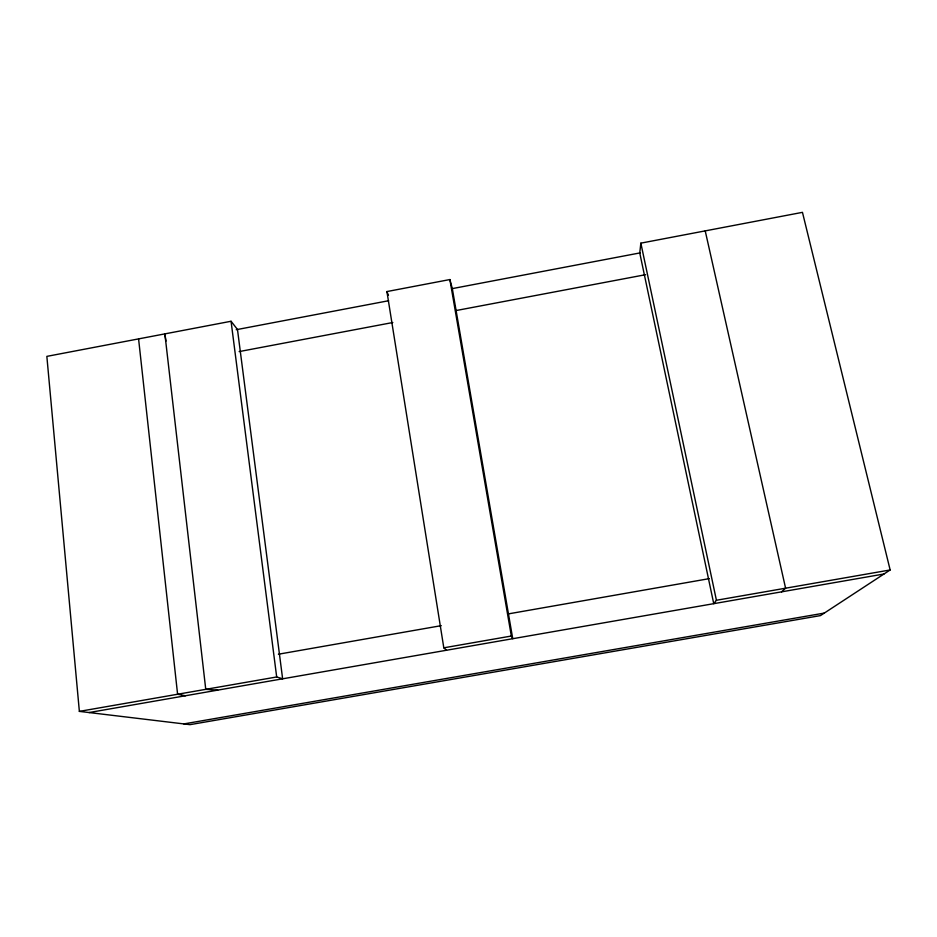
<?xml version="1.0" encoding="UTF-8"?>
<svg xmlns="http://www.w3.org/2000/svg" width="937" height="937" viewBox="0 0 937 937"><rect width="100%" height="100%" fill="white"/><g stroke="black" fill="none" stroke-linecap="round" stroke-linejoin="round"><path stroke-width="1.41" d="M640.849 243.151L639.76 252.967L713.748 603.674L716.418 600.266L890.15 569.965L802.459 212.348L640.849 243.151L716.418 600.266M781.552 591.856L785.593 588.202L705.221 230.889M890.15 569.965L820.472 615.597L190 724.652L79.364 711.382L46.85 356.376L231.064 321.262L237.471 329.473L282.634 678.81L276.684 676.971L79.364 711.382M446.516 650.243L443.81 647.818L386.922 291.559L449.877 279.554L452.313 288.608L512.738 638.706L511.344 636.036L449.877 279.554M236.229 329.707L388.621 300.73M451.88 288.69L640.205 252.873M239.158 351.586L392.814 322.515M455.593 310.639L645.57 274.693M278.394 654.225L441.268 625.658M508.908 613.794L709.309 578.633M443.81 647.818L511.344 636.036M89.074 712.553L883.989 573.994M183.886 723.914L824.291 613.091M217.735 690.124L205.753 689.339L164.877 333.877L165.943 341.127M185.432 695.758L177.597 694.258L138.582 338.889M386.922 291.559L388.457 295.331M231.064 321.262L276.684 676.971"/></g></svg>
